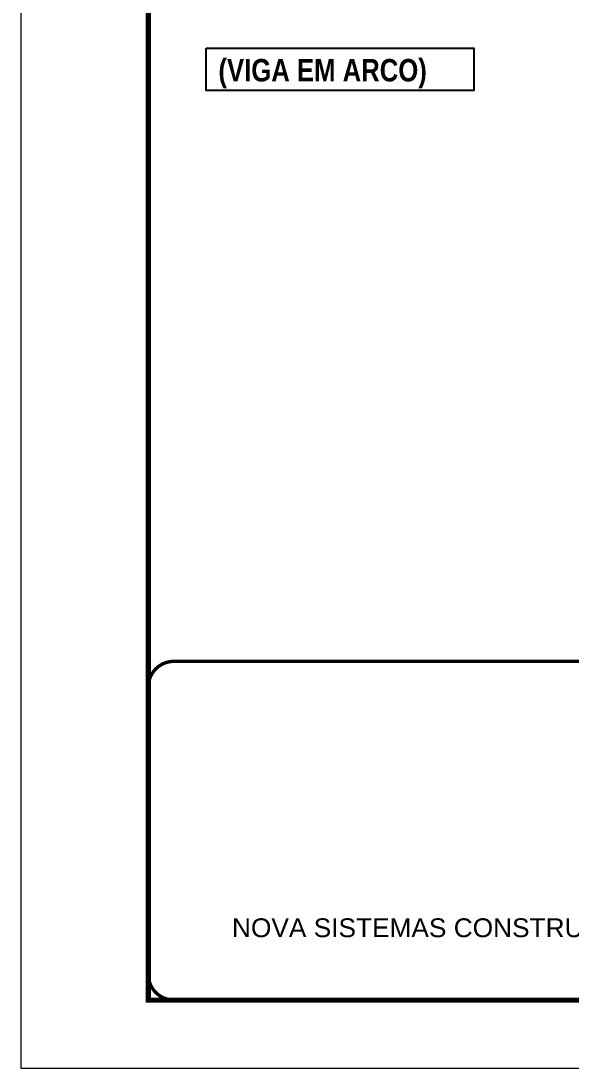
# Model space of a CAD drawing. Extents: x -15895 to 12929, y -2522 to 15173.
# Drawn here: x 9872 to 10196, y 4369 to 4985 of the extents above; entities that cross this region are included whole.
import ezdxf

# ---------------------------------------------------------------- set-up
doc = ezdxf.new("R2010")
doc.units = 0
doc.linetypes.add('CONTINUO', pattern=[0])
doc.linetypes.add('DASHED', pattern=[0.75, 0.5, -0.25])
doc.layers.add('Folhas', color=255, linetype='Continuous', lineweight=9)
doc.layers.add('SARRAFO DE PRESSAO', color=251, linetype='DASHED', lineweight=9)
doc.layers.add('NOMENCLATURA', color=7, linetype='Continuous')
doc.styles.add('ARIAL', font='arial.ttf')
doc.styles.add('TECNICA', font='techb___.ttf', dxfattribs={"height": 10})

# ---------------------------------------------------------------- blocks, each defined once
blk = doc.blocks.new('9999999999')
at = {"color": 30, "linetype": 'CONTINUO', "const_width": 2}
blk.add_lwpolyline([(99583.98, 34230.21), (99583.98, 34414.45, 0.414214), (99568.98, 34429.45), (98228.98, 34429.45, 0.414214), (98213.98, 34414.45), (98213.98, 34245.21, 0.414214), (98228.98, 34230.21), (99583.98, 34230.21)], format="xyb", dxfattribs=at)
at = {"layer": 'Folhas'}
blk.add_lwpolyline([(98138.98, 34190.21), (99623.98, 34190.21), (99623.98, 35240.21), (98138.98, 35240.21)], close=True, dxfattribs=at)
at = {"layer": 'Folhas', "color": 30, "const_width": 3}
blk.add_lwpolyline([(98213.98, 34230.21), (99583.98, 34230.21), (99583.98, 35200.21), (98213.98, 35200.21)], close=True, dxfattribs=at)
at = {"color": 7, "linetype": 'Continuous', "ltscale": 5, "style": 'ARIAL'}
blk.add_text('NOVA SISTEMAS CONSTRUTIVOS', height=11.0592, dxfattribs=at).set_placement((98263.19, 34267.21))

msp = doc.modelspace()

# ---------------------------------------------------------------- linework, layer by layer
at = {"layer": 'NOMENCLATURA'}
msp.add_lwpolyline([(9981.36, 4969.13), (10139, 4969.13), (10139, 4944.27), (9981.36, 4944.27)], close=True, dxfattribs=at)

# ---------------------------------------------------------------- block references
at = {"layer": 'SARRAFO DE PRESSAO', "color": 6, "linetype": 'ByBlock'}
msp.add_blockref('9999999999', (-88266.53, -29820.95), dxfattribs=at)

# ---------------------------------------------------------------- texts
at = {"layer": 'NOMENCLATURA', "style": 'TECNICA'}
msp.add_text('(VIGA EM ARCO)', height=13.2, dxfattribs=at).set_placement((9988.69, 4949.61))

doc.saveas('drawing.dxf')
